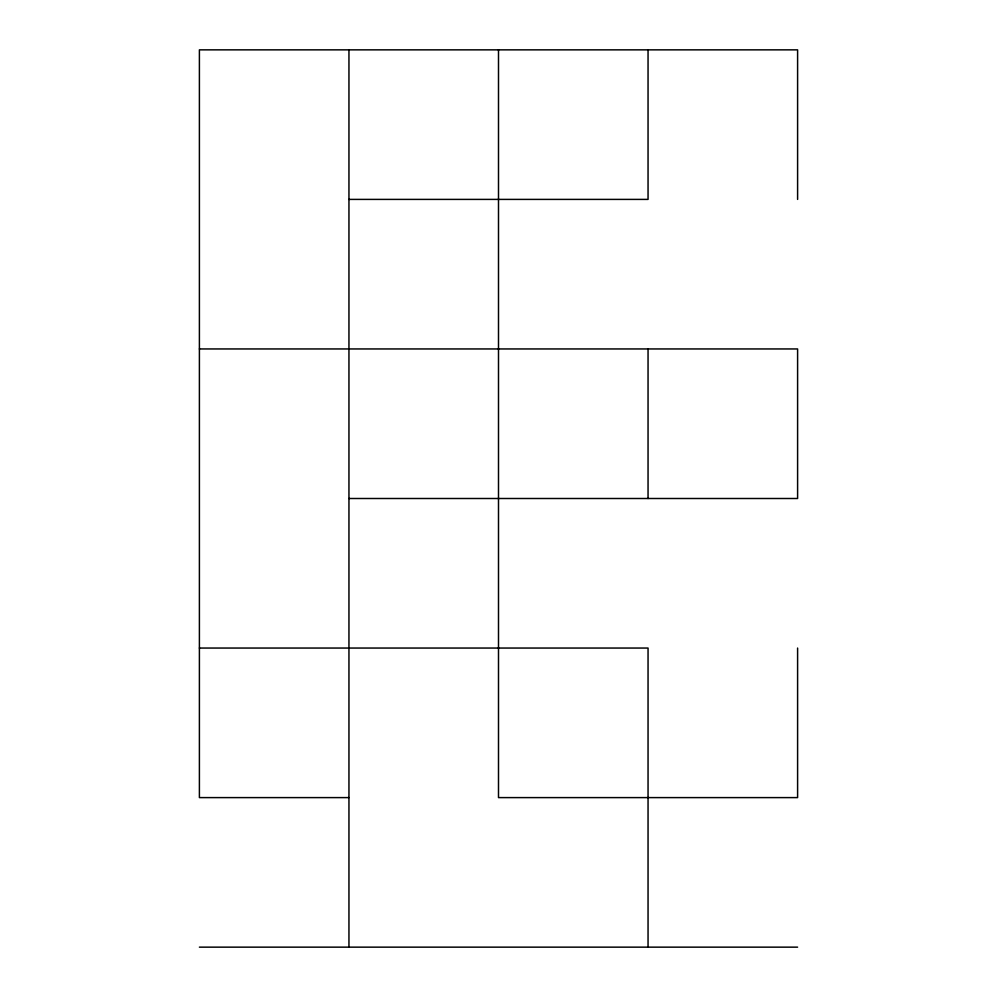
<?xml version="1.0" encoding="UTF-8"?>
<svg xmlns="http://www.w3.org/2000/svg" width="997" height="997" viewBox="0 0 997 997"><rect width="100%" height="100%" fill="white"/><g stroke="black" fill="none" stroke-linecap="round" stroke-linejoin="round"><path stroke-width="1.5" d="M348.95 199.4L648.05 199.4L648.05 49.85M199.4 348.95L797.6 348.95L797.6 498.5L348.95 498.5M199.4 648.05L648.05 648.05L648.05 947.15M348.95 797.6L199.4 797.6L199.4 49.85L797.6 49.85L797.6 199.4M199.4 947.15L797.6 947.15M797.6 648.05L797.6 797.6L498.5 797.6L498.5 49.85M648.05 348.95L648.05 498.5M348.95 49.85L348.95 947.15"/></g></svg>
